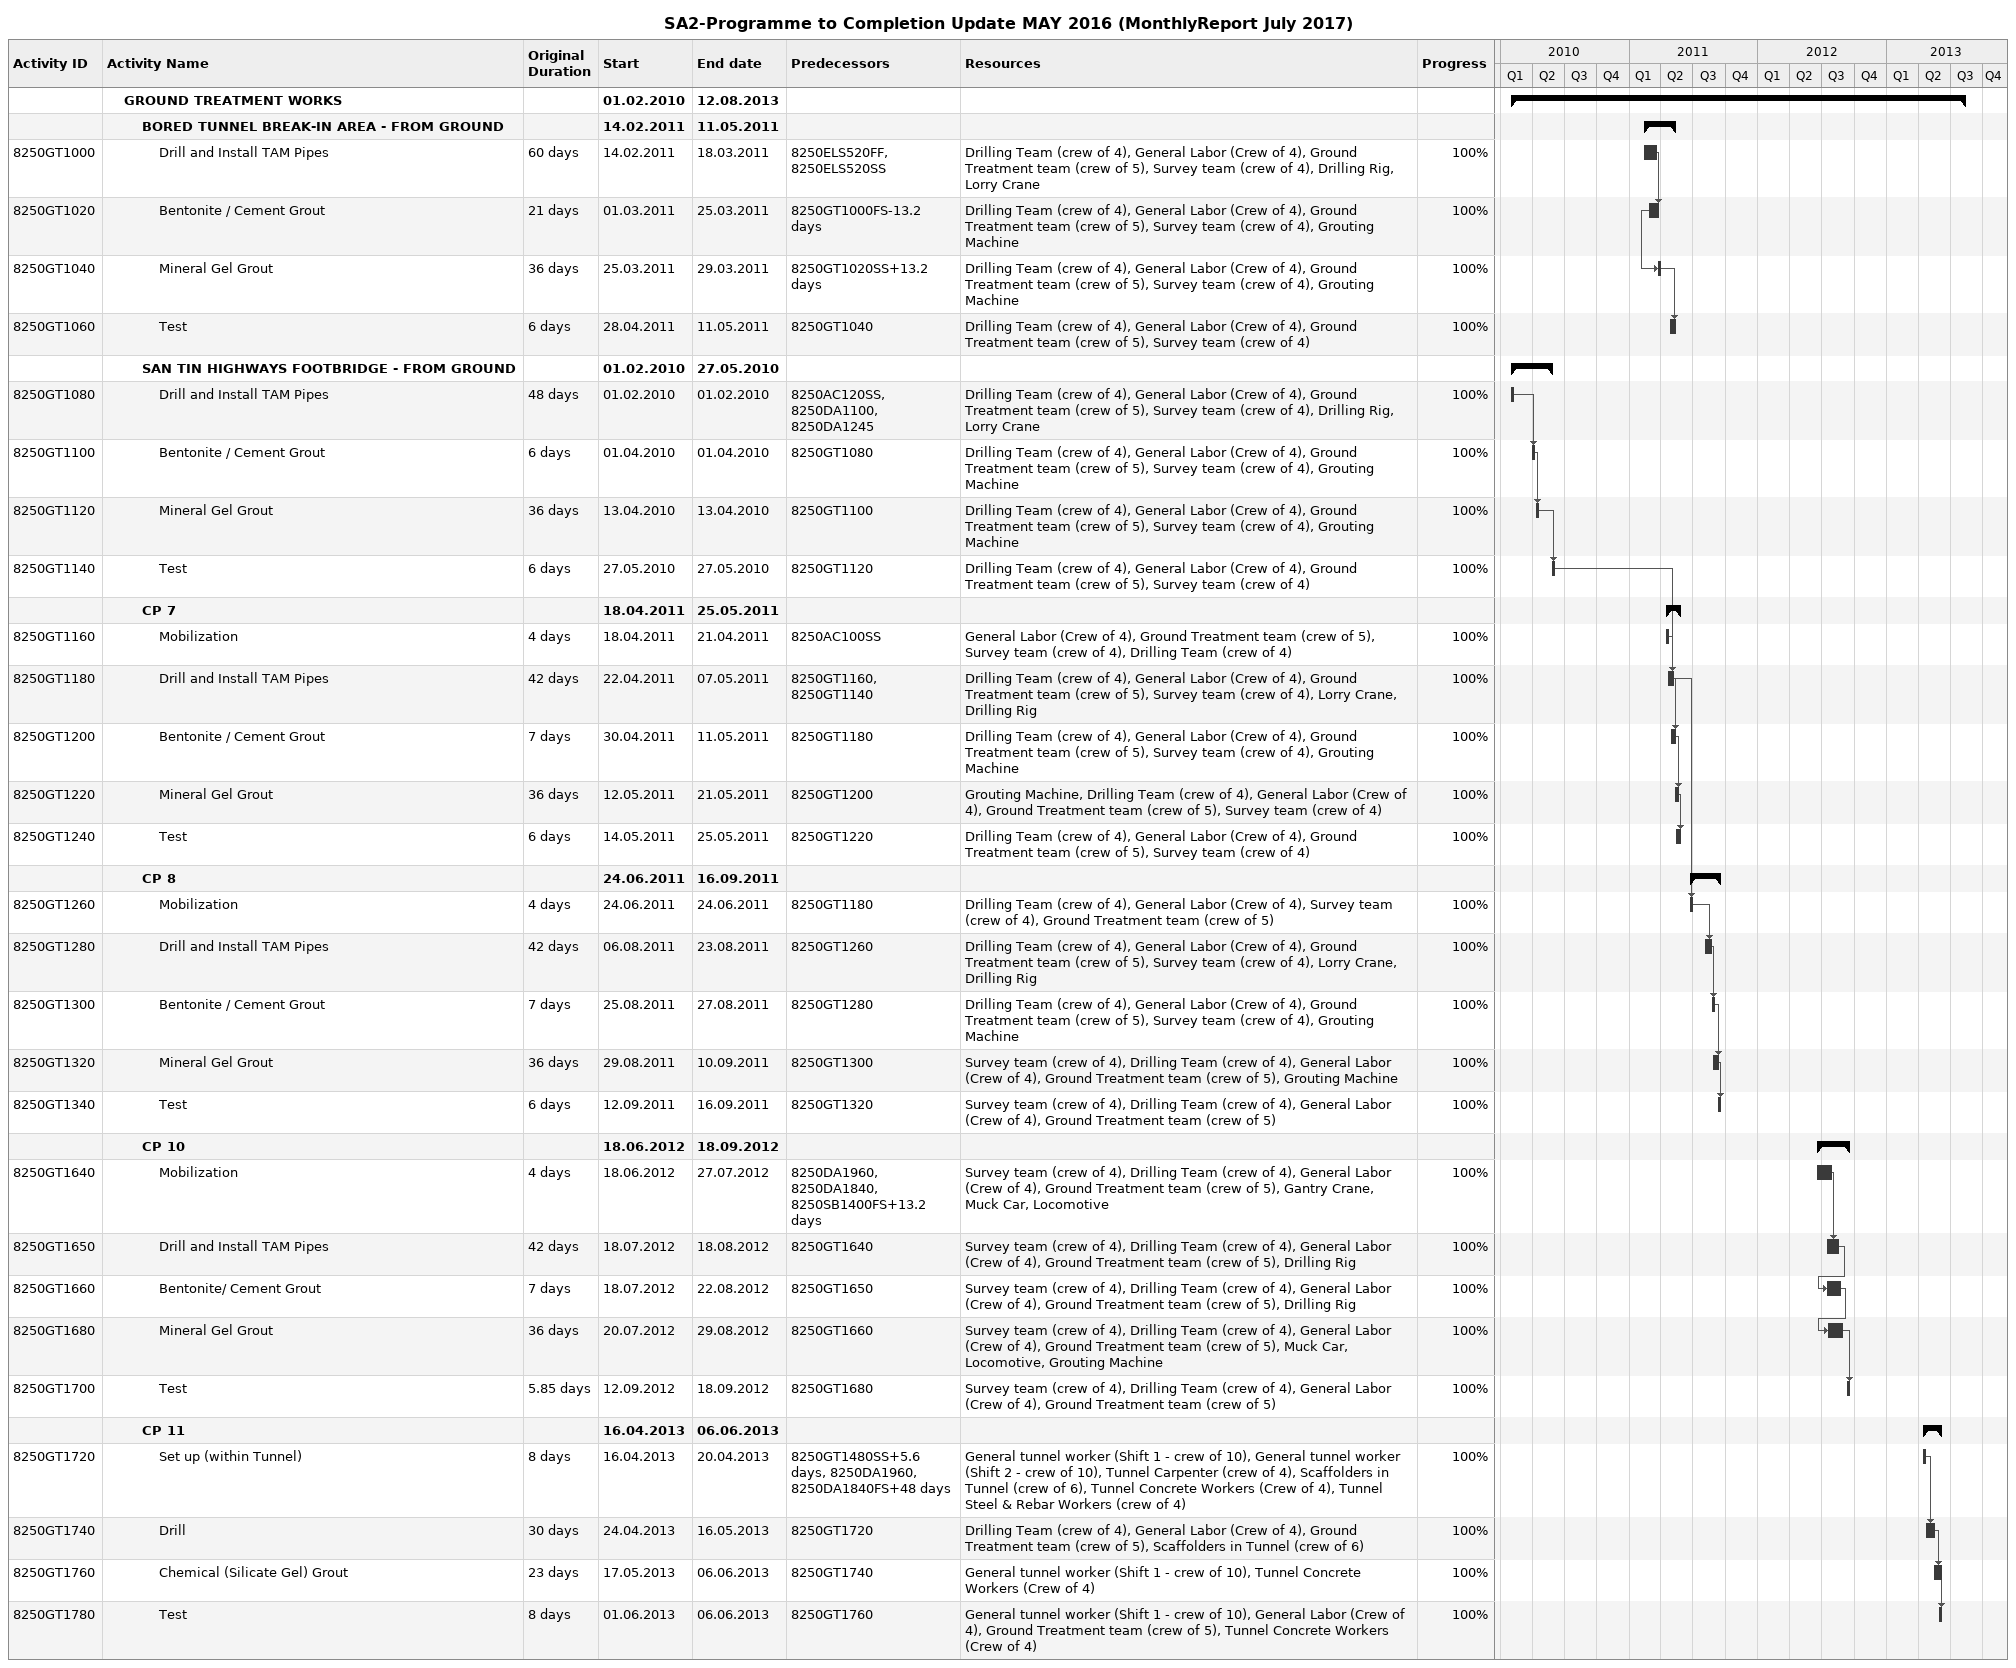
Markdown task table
SA2-Programme to Completion Update MAY 2016 (MonthlyReport July 2017)

| ID | Level | Task | Original duration | Start | Finish | Predecessors | Resources | % complete |
|---|---|---|---|---|---|---|---|---|
|  | 2 | **GROUND TREATMENT WORKS** |  | 2010-02-01 | 2013-08-12 |  |  |  |
|  | 3 | **BORED TUNNEL BREAK-IN AREA - FROM GROUND** |  | 2011-02-14 | 2011-05-11 |  |  |  |
| 8250GT1000 | 4 | Drill and Install TAM Pipes | 60d | 2011-02-14 | 2011-03-18 | 8250ELS520FF, 8250ELS520SS | Drilling Team (crew of 4), General Labor (Crew of 4), Ground Treatment team (crew of 5), Survey team (crew of 4), Drilling Rig, Lorry Crane | 100 |
| 8250GT1020 | 4 | Bentonite / Cement Grout | 21d | 2011-03-01 | 2011-03-25 | 8250GT1000FS-13.2d | Drilling Team (crew of 4), General Labor (Crew of 4), Ground Treatment team (crew of 5), Survey team (crew of 4), Grouting Machine | 100 |
| 8250GT1040 | 4 | Mineral Gel Grout | 36d | 2011-03-25 | 2011-03-29 | 8250GT1020SS+13.2d | Drilling Team (crew of 4), General Labor (Crew of 4), Ground Treatment team (crew of 5), Survey team (crew of 4), Grouting Machine | 100 |
| 8250GT1060 | 4 | Test | 6d | 2011-04-28 | 2011-05-11 | 8250GT1040 | Drilling Team (crew of 4), General Labor (Crew of 4), Ground Treatment team (crew of 5), Survey team (crew of 4) | 100 |
|  | 3 | **SAN TIN HIGHWAYS FOOTBRIDGE - FROM GROUND** |  | 2010-02-01 | 2010-05-27 |  |  |  |
| 8250GT1080 | 4 | Drill and Install TAM Pipes | 48d | 2010-02-01 | 2010-02-01 | 8250AC120SS, 8250DA1100, 8250DA1245 | Drilling Team (crew of 4), General Labor (Crew of 4), Ground Treatment team (crew of 5), Survey team (crew of 4), Drilling Rig, Lorry Crane | 100 |
| 8250GT1100 | 4 | Bentonite / Cement Grout | 6d | 2010-04-01 | 2010-04-01 | 8250GT1080 | Drilling Team (crew of 4), General Labor (Crew of 4), Ground Treatment team (crew of 5), Survey team (crew of 4), Grouting Machine | 100 |
| 8250GT1120 | 4 | Mineral Gel Grout | 36d | 2010-04-13 | 2010-04-13 | 8250GT1100 | Drilling Team (crew of 4), General Labor (Crew of 4), Ground Treatment team (crew of 5), Survey team (crew of 4), Grouting Machine | 100 |
| 8250GT1140 | 4 | Test | 6d | 2010-05-27 | 2010-05-27 | 8250GT1120 | Drilling Team (crew of 4), General Labor (Crew of 4), Ground Treatment team (crew of 5), Survey team (crew of 4) | 100 |
|  | 3 | **CP 7** |  | 2011-04-18 | 2011-05-25 |  |  |  |
| 8250GT1160 | 4 | Mobilization | 4d | 2011-04-18 | 2011-04-21 | 8250AC100SS | General Labor (Crew of 4), Ground Treatment team (crew of 5), Survey team (crew of 4), Drilling Team (crew of 4) | 100 |
| 8250GT1180 | 4 | Drill and Install TAM Pipes | 42d | 2011-04-22 | 2011-05-07 | 8250GT1160, 8250GT1140 | Drilling Team (crew of 4), General Labor (Crew of 4), Ground Treatment team (crew of 5), Survey team (crew of 4), Lorry Crane, Drilling Rig | 100 |
| 8250GT1200 | 4 | Bentonite / Cement Grout | 7d | 2011-04-30 | 2011-05-11 | 8250GT1180 | Drilling Team (crew of 4), General Labor (Crew of 4), Ground Treatment team (crew of 5), Survey team (crew of 4), Grouting Machine | 100 |
| 8250GT1220 | 4 | Mineral Gel Grout | 36d | 2011-05-12 | 2011-05-21 | 8250GT1200 | Grouting Machine, Drilling Team (crew of 4), General Labor (Crew of 4), Ground Treatment team (crew of 5), Survey team (crew of 4) | 100 |
| 8250GT1240 | 4 | Test | 6d | 2011-05-14 | 2011-05-25 | 8250GT1220 | Drilling Team (crew of 4), General Labor (Crew of 4), Ground Treatment team (crew of 5), Survey team (crew of 4) | 100 |
|  | 3 | **CP 8** |  | 2011-06-24 | 2011-09-16 |  |  |  |
| 8250GT1260 | 4 | Mobilization | 4d | 2011-06-24 | 2011-06-24 | 8250GT1180 | Drilling Team (crew of 4), General Labor (Crew of 4), Survey team (crew of 4), Ground Treatment team (crew of 5) | 100 |
| 8250GT1280 | 4 | Drill and Install TAM Pipes | 42d | 2011-08-06 | 2011-08-23 | 8250GT1260 | Drilling Team (crew of 4), General Labor (Crew of 4), Ground Treatment team (crew of 5), Survey team (crew of 4), Lorry Crane, Drilling Rig | 100 |
| 8250GT1300 | 4 | Bentonite / Cement Grout | 7d | 2011-08-25 | 2011-08-27 | 8250GT1280 | Drilling Team (crew of 4), General Labor (Crew of 4), Ground Treatment team (crew of 5), Survey team (crew of 4), Grouting Machine | 100 |
| 8250GT1320 | 4 | Mineral Gel Grout | 36d | 2011-08-29 | 2011-09-10 | 8250GT1300 | Survey team (crew of 4), Drilling Team (crew of 4), General Labor (Crew of 4), Ground Treatment team (crew of 5), Grouting Machine | 100 |
| 8250GT1340 | 4 | Test | 6d | 2011-09-12 | 2011-09-16 | 8250GT1320 | Survey team (crew of 4), Drilling Team (crew of 4), General Labor (Crew of 4), Ground Treatment team (crew of 5) | 100 |
|  | 3 | **CP 10** |  | 2012-06-18 | 2012-09-18 |  |  |  |
| 8250GT1640 | 4 | Mobilization | 4d | 2012-06-18 | 2012-07-27 | 8250DA1960, 8250DA1840, 8250SB1400FS+13.2d | Survey team (crew of 4), Drilling Team (crew of 4), General Labor (Crew of 4), Ground Treatment team (crew of 5), Gantry Crane, Muck Car, Locomotive | 100 |
| 8250GT1650 | 4 | Drill and Install TAM Pipes | 42d | 2012-07-18 | 2012-08-18 | 8250GT1640 | Survey team (crew of 4), Drilling Team (crew of 4), General Labor (Crew of 4), Ground Treatment team (crew of 5), Drilling Rig | 100 |
| 8250GT1660 | 4 | Bentonite/ Cement Grout | 7d | 2012-07-18 | 2012-08-22 | 8250GT1650 | Survey team (crew of 4), Drilling Team (crew of 4), General Labor (Crew of 4), Ground Treatment team (crew of 5), Drilling Rig | 100 |
| 8250GT1680 | 4 | Mineral Gel Grout | 36d | 2012-07-20 | 2012-08-29 | 8250GT1660 | Survey team (crew of 4), Drilling Team (crew of 4), General Labor (Crew of 4), Ground Treatment team (crew of 5), Muck Car, Locomotive, Grouting Machine | 100 |
| 8250GT1700 | 4 | Test | 5.85d | 2012-09-12 | 2012-09-18 | 8250GT1680 | Survey team (crew of 4), Drilling Team (crew of 4), General Labor (Crew of 4), Ground Treatment team (crew of 5) | 100 |
|  | 3 | **CP 11** |  | 2013-04-16 | 2013-06-06 |  |  |  |
| 8250GT1720 | 4 | Set up (within Tunnel) | 8d | 2013-04-16 | 2013-04-20 | 8250GT1480SS+5.6d, 8250DA1960, 8250DA1840FS+48d | General tunnel worker (Shift 1 - crew of 10), General tunnel worker (Shift 2 - crew of 10), Tunnel Carpenter (crew of 4), Scaffolders in Tunnel (crew of 6), Tunnel Concrete Workers (Crew of 4), Tunnel Steel & Rebar Workers (crew of 4) | 100 |
| 8250GT1740 | 4 | Drill | 30d | 2013-04-24 | 2013-05-16 | 8250GT1720 | Drilling Team (crew of 4), General Labor (Crew of 4), Ground Treatment team (crew of 5), Scaffolders in Tunnel (crew of 6) | 100 |
| 8250GT1760 | 4 | Chemical (Silicate Gel) Grout | 23d | 2013-05-17 | 2013-06-06 | 8250GT1740 | General tunnel worker (Shift 1 - crew of 10), Tunnel Concrete Workers (Crew of 4) | 100 |
| 8250GT1780 | 4 | Test | 8d | 2013-06-01 | 2013-06-06 | 8250GT1760 | General tunnel worker (Shift 1 - crew of 10), General Labor (Crew of 4), Ground Treatment team (crew of 5), Tunnel Concrete Workers (Crew of 4) | 100 |
